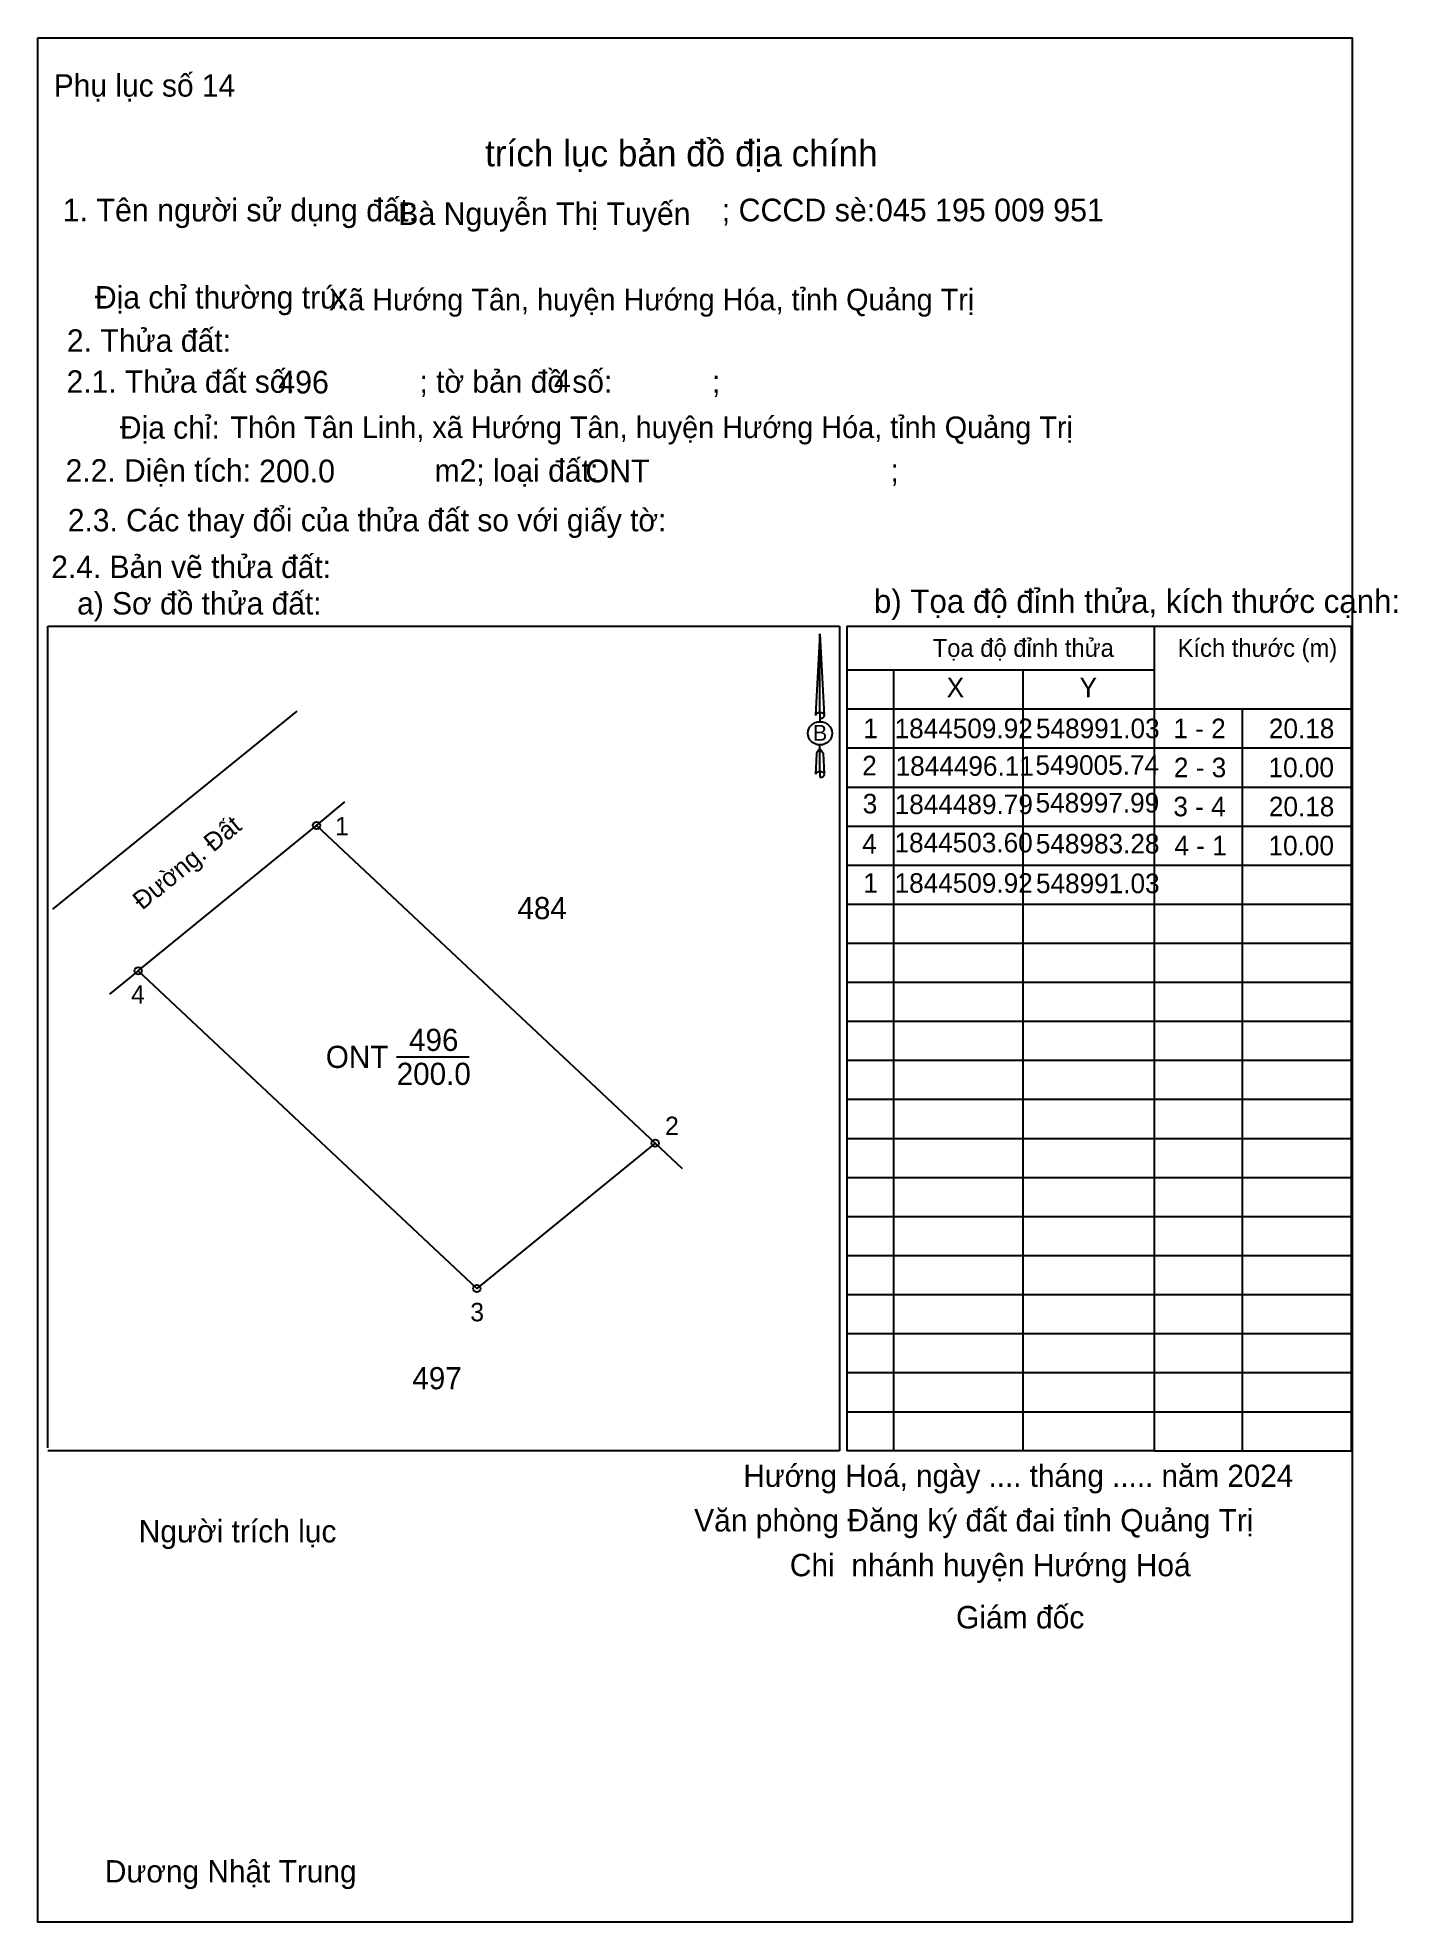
# Model space of a CAD drawing. Extents: x 548779 to 549038, y 1844462 to 1844544.
# Drawn here: x 548978.9 to 549038, y 1844462.2 to 1844544.2 of the extents above.
import ezdxf

# ---------------------------------------------------------------- set-up
doc = ezdxf.new("R2010")
doc.units = 0
for name, color, linetype in [('Level 1', 7, 'Continuous'), ('Level 10', 7, 'Continuous'), ('Level 11', 7, 'Continuous'), ('Level 13', 7, 'Continuous'), ('Level 27', 7, 'Continuous'), ('Level 3', 7, 'Continuous'), ('Level 36', 7, 'Continuous'), ('Level 4', 7, 'Continuous'), ('Level 40', 7, 'Continuous'), ('Level 42', 7, 'Continuous'), ('Level 49', 7, 'Continuous'), ('Level 52', 7, 'Continuous'), ('Level 53', 7, 'Continuous'), ('Level 6', 7, 'Continuous'), ('Level 9', 7, 'Continuous')]:
    doc.layers.add(name, color=color, linetype=linetype)

msp = doc.modelspace()

# ---------------------------------------------------------------- linework, layer by layer
at = {"layer": 'Level 1'}
for p, q in [((549027.447, 1844482.74), (549027.447, 1844518.577)), ((549027.447, 1844518.577), (549036, 1844518.577)), ((549036, 1844518.577), (549036, 1844482.74)), ((549014.127, 1844516.682), (549027.447, 1844516.682)), ((549014.082, 1844514.985), (549036, 1844514.985)), ((549031.249, 1844514.985), (549031.249, 1844482.74)), ((549014.082, 1844513.288), (549036, 1844513.288)), ((549014.082, 1844511.59), (549036, 1844511.59)), ((549014.082, 1844509.893), (549036, 1844509.893)), ((549014.082, 1844508.196), (549036, 1844508.196)), ((549014.082, 1844506.499), (549036, 1844506.499)), ((549014.082, 1844504.802), (549036, 1844504.802)), ((549014.082, 1844503.105), (549036, 1844503.105)), ((549014.082, 1844501.408), (549036, 1844501.408)), ((549014.082, 1844499.711), (549036, 1844499.711)), ((549014.082, 1844498.014), (549036, 1844498.014)), ((549014.082, 1844496.317), (549036, 1844496.317)), ((549014.082, 1844494.62), (549036, 1844494.62)), ((549014.082, 1844492.923), (549036, 1844492.923)), ((549014.082, 1844491.226), (549036, 1844491.226)), ((549014.082, 1844489.529), (549036, 1844489.529)), ((549014.082, 1844487.832), (549036, 1844487.832)), ((549014.082, 1844486.135), (549036, 1844486.135)), ((549014.082, 1844484.437), (549036, 1844484.437)), ((549027.447, 1844482.74), (549036, 1844482.74))]:
    msp.add_line(p, q, dxfattribs=at)
at = {"layer": 'Level 10'}
msp.add_lwpolyline([(548983.28, 1844503.601), (548991.03, 1844509.92), (549005.744, 1844496.111), (548997.993, 1844489.792)], close=True, dxfattribs=at)
at = {"layer": 'Level 11'}
for centre in [(548991.03, 1844509.92), (548983.28, 1844503.601), (548983.28, 1844503.601), (549005.744, 1844496.111), (548997.993, 1844489.792)]:
    msp.add_circle(centre, 0.16, dxfattribs=at)
at = {"layer": 'Level 13'}
msp.add_lwpolyline([(548978.912, 1844544.159), (549036.032, 1844544.159), (549036.032, 1844462.242), (548978.912, 1844462.242)], close=True, dxfattribs=at)
at = {"layer": 'Level 27'}
for p, q in [((548991.03, 1844509.92), (548992.263, 1844510.947)), ((548983.28, 1844503.601), (548982.036, 1844502.587)), ((549005.744, 1844496.111), (549006.914, 1844495.013))]:
    msp.add_line(p, q, dxfattribs=at)
at = {"layer": 'Level 3'}
for p, q in [((548979.35, 1844518.577), (549013.761, 1844518.577)), ((548979.35, 1844482.868), (548979.35, 1844518.577)), ((549013.761, 1844518.577), (549013.761, 1844482.74)), ((549014.082, 1844518.577), (549014.082, 1844482.74)), ((549014.082, 1844518.577), (549027.447, 1844518.577)), ((549016.101, 1844516.682), (549016.101, 1844482.74)), ((549021.719, 1844516.682), (549021.719, 1844482.74)), ((549013.761, 1844482.74), (548979.35, 1844482.74)), ((549027.447, 1844482.74), (549014.082, 1844482.74))]:
    msp.add_line(p, q, dxfattribs=at)
at = {"layer": 'Level 4'}
msp.add_lwpolyline([(548979.566, 1844506.278), (548990.181, 1844514.888)], dxfattribs=at)
at = {"layer": 'Level 40'}
for p, q in [((549012.907, 1844518.247), (549012.744, 1844515.257)), ((549012.907, 1844518.247), (549013.087, 1844514.702)), ((549012.907, 1844518.247), (549013.087, 1844514.702)), ((549012.907, 1844514.822), (549012.907, 1844518.247)), ((549012.907, 1844518.247), (549013.087, 1844514.702)), ((549012.744, 1844515.257), (549012.706, 1844514.702)), ((549012.907, 1844514.822), (549012.907, 1844514.691)), ((549012.907, 1844514.691), (549012.907, 1844514.588)), ((549012.907, 1844514.588), (549012.907, 1844514.452)), ((549012.907, 1844514.588), (549012.907, 1844514.452)), ((549012.907, 1844514.588), (549012.907, 1844514.452)), ((549013.087, 1844514.702), (549013.087, 1844514.702)), ((549012.755, 1844513.06), (549012.744, 1844512.702)), ((549012.907, 1844513.262), (549012.755, 1844513.06)), ((549012.907, 1844513.262), (549012.907, 1844513.419)), ((549012.907, 1844513.262), (549012.907, 1844513.419)), ((549012.907, 1844513.262), (549012.907, 1844513.419)), ((549012.907, 1844513.262), (549013.049, 1844513.06)), ((549012.907, 1844513.262), (549013.049, 1844513.06)), ((549012.907, 1844513.262), (549013.049, 1844513.06)), ((549012.907, 1844512.261), (549012.907, 1844513.262)), ((549013.049, 1844513.06), (549013.087, 1844512.142)), ((549013.049, 1844513.06), (549013.087, 1844512.142)), ((549013.049, 1844513.06), (549013.087, 1844512.142)), ((549012.744, 1844512.702), (549012.706, 1844512.142)), ((549012.907, 1844512.261), (549012.907, 1844512.12)), ((549012.907, 1844512.12), (549012.907, 1844512.022)), ((549013.087, 1844512.142), (549013.087, 1844512.142))]:
    msp.add_line(p, q, dxfattribs=at)
for centre, start_param, end_param in [((549012.908, 1844514.698), 1.570796, 3.074452), ((549012.908, 1844514.698), 0.067141, 1.570796), ((549012.908, 1844514.698), 4.712389, 6.283185), ((549012.908, 1844512.133), 2.491069, 3.074278), ((549012.908, 1844512.133), 1.570796, 2.491069), ((549012.908, 1844512.133), 0.067141, 1.570796), ((549012.908, 1844512.133), 4.712389, 6.283185)]:
    msp.add_ellipse(centre, major_axis=(0.193, 0), ratio=0.614131, start_param=start_param, end_param=end_param, dxfattribs=at)
msp.add_ellipse((549012.908, 1844513.923), major_axis=(0.528, 0), ratio=0.952727, dxfattribs=at)
at = {"layer": 'Level 53'}
for p, q in [((548978.91, 1844544.16), (548978.91, 1844544.16)), ((549036.03, 1844462.243), (549036.03, 1844462.243))]:
    msp.add_line(p, q, dxfattribs=at)
at = {"layer": 'Level 9'}
msp.add_line((548994.51, 1844499.86), (548997.665, 1844499.86), dxfattribs=at)

# ---------------------------------------------------------------- texts
at = {"layer": 'Level 1'}
for s, height, p in [('Phụ lục số 14', 0.97303, (548979.609, 1844541.599)), ('1. Tên người sử dụng đất:', 0.98631, (548979.998, 1844536.177)), ('Bà Nguyễn Thị Tuyến', 0.982, (548994.58, 1844536.02)), ('; CCCD sè:', 0.9863, (549008.639, 1844536.177)), ('045 195 009 951', 0.98631, (549015.344, 1844536.177)), ('Địa chỉ thường trú:', 0.97643, (548981.398, 1844532.387)), ('2. Thửa đất:', 0.97853, (548980.18, 1844530.506)), ('2.1. Thửa đất số:               ; tờ bản đồ số:            ;', 0.97303, (548980.168, 1844528.727)), ('Địa chỉ:', 0.973, (548982.484, 1844526.731)), ('2.2. Diện tích:                      m2; loại đất:                                   ;', 0.97643, (548980.123, 1844524.86)), ('2.3. Các thay đổi của thửa đất so với giấy tờ:', 0.97303, (548980.22, 1844522.704)), ('2.4. Bản vẽ thửa đất: ', 0.97303, (548979.502, 1844520.674)), ('a) Sơ đồ thửa đất: ', 0.97303, (548980.625, 1844519.087)), ('Tọa độ đỉnh thửa', 0.77281, (549017.805, 1844517.248)), ('Kích thước (m)', 0.77281, (549028.449, 1844517.248)), ('Hướng Hoá, ngày .... tháng ..... năm 2024', 0.96301, (549009.579, 1844481.17)), ('Văn phòng Đăng ký đất đai tỉnh Quảng Trị', 0.97303, (549007.441, 1844479.23)), ('Người trích lục', 0.97303, (548983.3, 1844478.755)), (' Chi  nhánh huyện Hướng Hoá', 0.97303, (549011.236, 1844477.284)), (' Giám đốc', 0.9747, (549018.458, 1844475.016)), ('Dương Nhật Trung', 0.96898, (548981.831, 1844463.974))]:
    msp.add_text(s, height=height, dxfattribs=at).set_placement(p)
at = {"layer": 'Level 10'}
msp.add_text('b) Tọa độ đỉnh thửa, kích thước cạnh:', height=1.01576, dxfattribs=at).set_placement((549015.252, 1844519.159))
at = {"layer": 'Level 13'}
for s, p in [('496', (548995.048, 1844500.117)), ('ONT', (548991.432, 1844499.379)), ('200.0', (548994.512, 1844498.641))]:
    msp.add_text(s, height=0.9627, dxfattribs=at).set_placement(p)
at = {"layer": 'Level 36'}
for s, p in [('484', (548999.76, 1844505.846)), ('497', (548995.192, 1844485.412))]:
    msp.add_text(s, height=0.9627, dxfattribs=at).set_placement(p)
at = {"layer": 'Level 40'}
msp.add_text('B', height=0.69, dxfattribs=at).set_placement((549012.608, 1844513.599))
at = {"layer": 'Level 42'}
msp.add_text(' trích lục bản đồ địa chính', height=1.14157, dxfattribs=at).set_placement((548997.931, 1844538.567))
at = {"layer": 'Level 49'}
msp.add_text('Đường. Đất', height=0.8023, rotation=39.19222, dxfattribs=at).set_placement((548983.451, 1844506.21))
at = {"layer": 'Level 52'}
for s, p in [('X', (549018.414, 1844515.491)), ('Y', (549024.19, 1844515.491)), ('1', (549014.79, 1844513.711)), ('1844509.92', (549016.151, 1844513.711)), ('548991.03', (549022.295, 1844513.711)), ('1 - 2', (549028.268, 1844513.711)), ('20.18', (549032.417, 1844513.711)), ('2', (549014.745, 1844512.099)), ('1844496.11', (549016.196, 1844512.079)), ('549005.74', (549022.271, 1844512.119)), ('2 - 3', (549028.289, 1844512.014)), ('10.00', (549032.401, 1844512.014)), ('3', (549014.766, 1844510.443)), ('1844489.79', (549016.155, 1844510.414)), ('548997.99', (549022.278, 1844510.481)), ('3 - 4', (549028.266, 1844510.317)), ('20.18', (549032.417, 1844510.317)), ('4', (549014.743, 1844508.699)), ('1844503.60', (549016.148, 1844508.749)), ('548983.28', (549022.287, 1844508.702)), ('4 - 1', (549028.313, 1844508.62)), ('10.00', (549032.401, 1844508.62)), ('1', (549014.79, 1844506.991)), ('1844509.92', (549016.151, 1844506.992)), ('548991.03', (549022.295, 1844506.975))]:
    msp.add_text(s, height=0.85, dxfattribs=at).set_placement(p)
at = {"layer": 'Level 6'}
for s, height, p in [('Xã Hướng Tân, huyện Hướng Hóa, tỉnh Quảng Trị', 0.937, (548991.567, 1844532.309)), ('496', 0.9863, (548989.365, 1844528.696)), ('4', 0.986, (549001.353, 1844528.748)), ('Thôn Tân Linh, xã Hướng Tân, huyện Hướng Hóa, tỉnh Quảng Trị', 0.937, (548987.286, 1844526.758)), ('200.0', 0.9863, (548988.531, 1844524.833)), ('ONT', 0.9863, (549002.72, 1844524.833)), ('.', 0.796, (549002.275, 1844522.735))]:
    msp.add_text(s, height=height, dxfattribs=at).set_placement(p)
at = {"layer": 'Level 9'}
for s, p in [('1', (548991.833, 1844509.489)), ('4', (548982.968, 1844502.173)), ('2', (549006.175, 1844496.459)), ('3', (548997.711, 1844488.365))]:
    msp.add_text(s, height=0.802, dxfattribs=at).set_placement(p)

doc.saveas('drawing.dxf')
